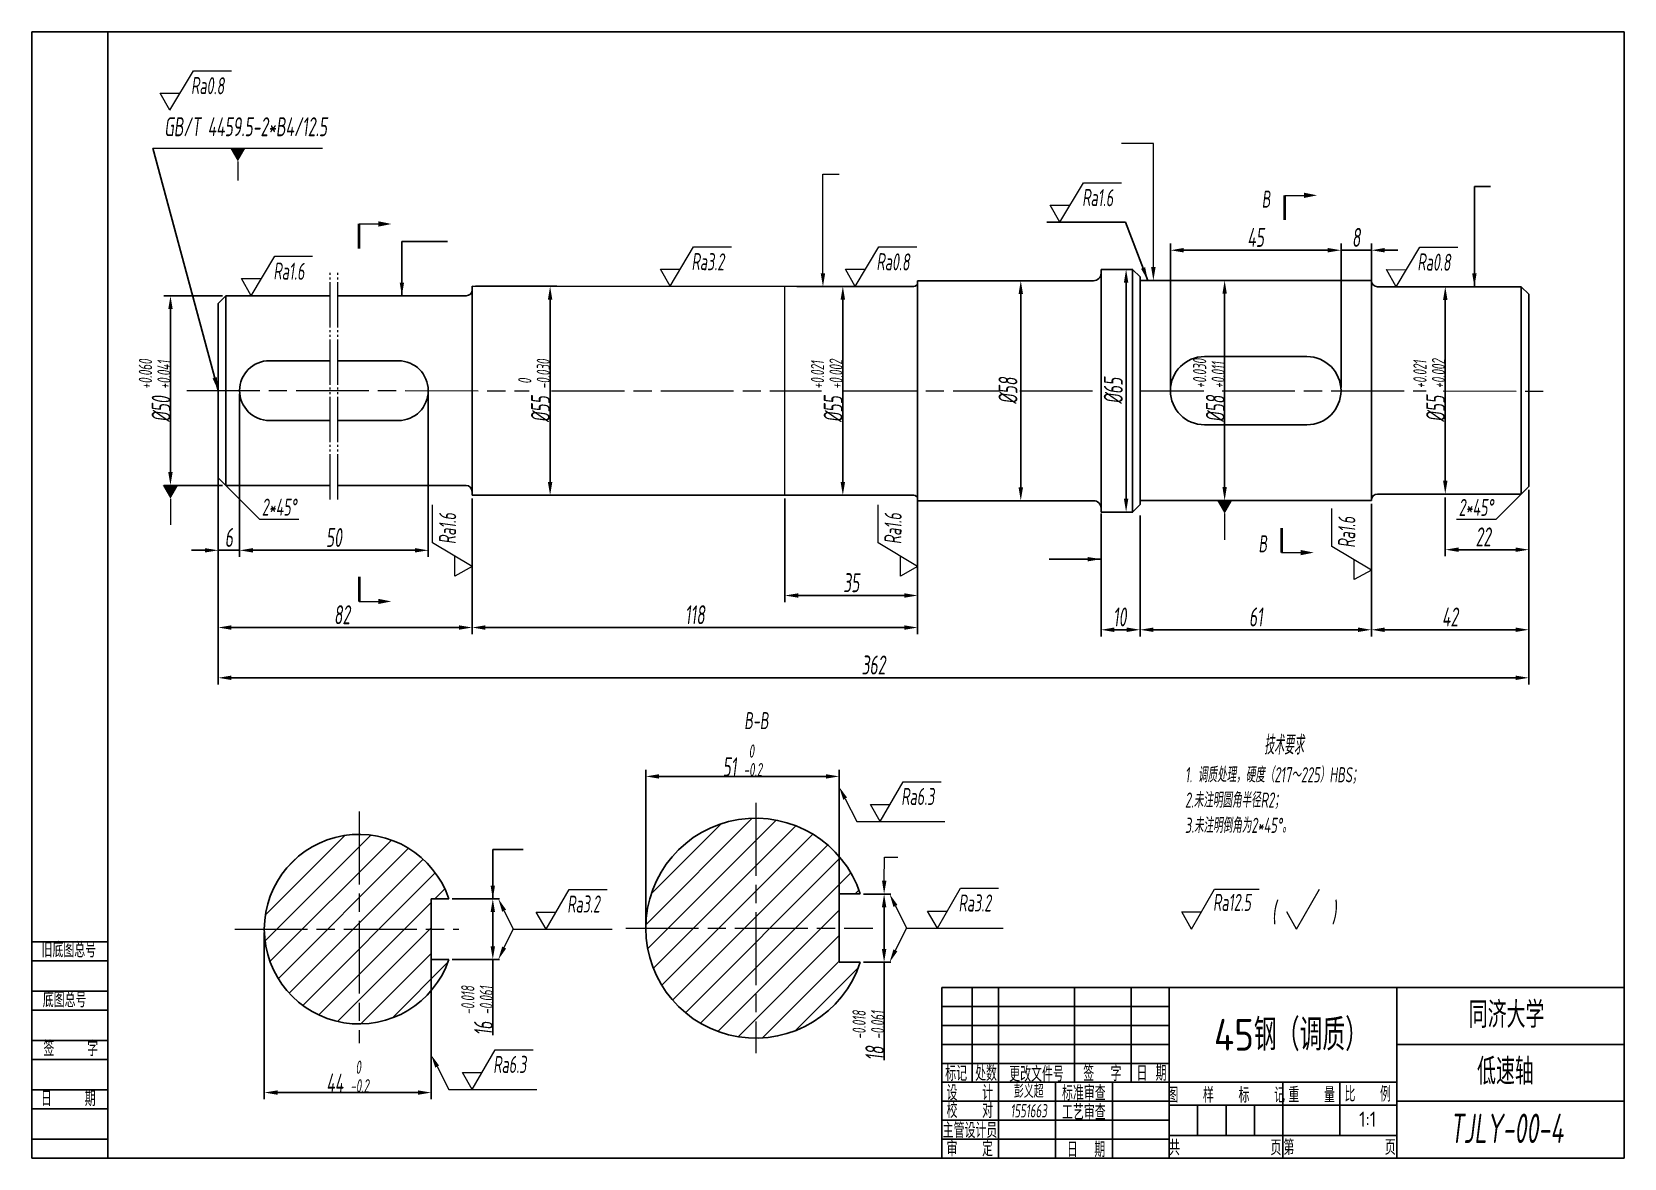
# Model space of a CAD drawing. Extents: x 6161 to 8470, y 661 to 1010.
# Drawn here: x 7540 to 7960, y 708 to 1005 of the extents above; entities that cross this region are included whole.
import ezdxf
from ezdxf.enums import TextEntityAlignment as Align

# ---------------------------------------------------------------- set-up
doc = ezdxf.new("R2010")
doc.units = 0
doc.header["$LTSCALE"] = 0.8
doc.linetypes.add('ACAD_ISO08W100', pattern=[36, 24, -3, 6, -3])
doc.linetypes.add('JIS_09_15', pattern=[18.9, 15, -0.9, 0.6, -0.9, 0.6, -0.9])
doc.layers.get('0').update_dxf_attribs({"linetype": 'CONTINUOUS'})
doc.layers.get('Defpoints').update_dxf_attribs({"linetype": 'CONTINUOUS'})
doc.layers.add('OTH', color=3, linetype='CONTINUOUS')
for name, color, linetype, lineweight in [('zhongxin', 1, 'ACAD_ISO08W100', 9), ('双点画线', 1, 'JIS_09_15', 9), ('标注', 5, 'CONTINUOUS', 9), ('粗实线', 7, 'CONTINUOUS', 25), ('细实线 波浪线', 3, 'CONTINUOUS', 9)]:
    doc.layers.add(name, color=color, linetype=linetype, lineweight=lineweight)
doc.styles.get("Standard").update_dxf_attribs({"font": 'gbenor.shx', "width": 0.7, "oblique": 7, "height": 5, "bigfont": 'gbcbig.shx'})
doc.styles.add('工程字', font='gbenor.shx', dxfattribs={"bigfont": 'gbcbig.shx'})
doc.dimstyles.new('GB-35', dxfattribs={"dimtxt": 4.5, "dimasz": 3.5, "dimexe": 1.75, "dimexo": 0.875, "dimgap": 0.875, "dimtad": 1, "dimdsep": 46, "dimtxsty": 'Standard', "dimcen": 3.5, "dimadec": 0, "dimazin": 0, "dimtfac": 0.7, "dimtmove": 0, "dimatfit": 3, "dimfxl": 1, "dimtzin": 0, "dimarcsym": 0})

# ---------------------------------------------------------------- blocks, each defined once
blk = doc.blocks.new('*D14')
at = {"layer": 'Defpoints', "color": 0, "transparency": 16777216}
for p in [(7589.13, 887.38), (7656.13, 882.78), (7656.13, 847.9)]:
    blk.add_point(p, dxfattribs=at)
at = {"layer": '标注', "color": 0, "lineweight": -2, "transparency": 16777216}
for p, q in [((7589.13, 886.5), (7589.13, 846.15)), ((7656.13, 881.9), (7656.13, 846.15)), ((7592.63, 847.9), (7652.63, 847.9))]:
    blk.add_line(p, q, dxfattribs=at)
at = {"layer": '标注', "color": 0, "transparency": 16777216}
for points in [[(7592.63, 848.48), (7592.63, 847.31), (7589.13, 847.9)], [(7652.63, 848.48), (7652.63, 847.31), (7656.13, 847.9)]]:
    blk.add_solid(points, dxfattribs=at)
at = {"layer": '标注', "color": 0, "transparency": 16777216, "insert": (7621.82, 851.27), "char_height": 5, "attachment_point": 5}
blk.add_mtext('82', dxfattribs=at)
blk = doc.blocks.new('_DotSmall')
at = {"color": 0, "linetype": 'ByBlock', "const_width": 0.5}
blk.add_lwpolyline([(-0.0625, 0, 1), (0.0625, 0, 1)], format="xyb", close=True, dxfattribs=at)
blk = doc.blocks.new('*D15')
at = {"layer": 'Defpoints', "color": 0, "transparency": 16777216}
for p in [(7656.13, 882.78), (7773.64, 882.77), (7773.64, 847.9)]:
    blk.add_point(p, dxfattribs=at)
at = {"layer": '标注', "color": 0, "lineweight": -2, "transparency": 16777216}
for p, q in [((7656.13, 881.9), (7656.13, 846.15)), ((7773.64, 881.89), (7773.64, 846.15)), ((7659.63, 847.9), (7770.14, 847.9))]:
    blk.add_line(p, q, dxfattribs=at)
at = {"layer": '标注', "color": 0, "transparency": 16777216}
for points in [[(7659.63, 848.48), (7659.63, 847.31), (7656.13, 847.9)], [(7770.14, 848.48), (7770.14, 847.31), (7773.64, 847.9)]]:
    blk.add_solid(points, dxfattribs=at)
at = {"layer": '标注', "color": 0, "transparency": 16777216, "insert": (7714.88, 851.27), "char_height": 5, "attachment_point": 5}
blk.add_mtext('118', dxfattribs=at)
blk = doc.blocks.new('*D16')
at = {"layer": 'Defpoints', "color": 0, "transparency": 16777216}
for p in [(7594.78, 910.38), (7644.55, 910.33), (7644.55, 868.26)]:
    blk.add_point(p, dxfattribs=at)
at = {"layer": '标注', "color": 0, "lineweight": -2, "transparency": 16777216}
for p, q in [((7594.78, 909.5), (7594.78, 866.51)), ((7644.55, 909.46), (7644.55, 866.51)), ((7598.28, 868.26), (7641.05, 868.26))]:
    blk.add_line(p, q, dxfattribs=at)
at = {"layer": '标注', "color": 0, "transparency": 16777216}
for points in [[(7598.28, 868.84), (7598.28, 867.68), (7594.78, 868.26)], [(7641.05, 868.84), (7641.05, 867.68), (7644.55, 868.26)]]:
    blk.add_solid(points, dxfattribs=at)
at = {"layer": '标注', "color": 0, "transparency": 16777216, "insert": (7619.67, 871.64), "char_height": 5, "attachment_point": 5}
blk.add_mtext('50', dxfattribs=at)
blk = doc.blocks.new('*D17')
at = {"layer": 'Defpoints', "color": 0, "transparency": 16777216}
for p in [(7589.13, 910.38), (7594.78, 910.38), (7594.78, 868.26)]:
    blk.add_point(p, dxfattribs=at)
at = {"layer": '标注', "color": 0, "lineweight": -2, "transparency": 16777216}
for p, q in [((7589.13, 909.51), (7589.13, 866.51)), ((7594.78, 909.5), (7594.78, 866.51)), ((7585.63, 868.26), (7582.13, 868.26)), ((7589.13, 868.26), (7594.78, 868.26)), ((7598.28, 868.26), (7601.78, 868.26))]:
    blk.add_line(p, q, dxfattribs=at)
at = {"layer": '标注', "color": 0, "transparency": 16777216}
for points in [[(7585.63, 868.84), (7585.63, 867.68), (7589.13, 868.26)], [(7598.28, 868.84), (7598.28, 867.68), (7594.78, 868.26)]]:
    blk.add_solid(points, dxfattribs=at)
at = {"layer": '标注', "color": 0, "transparency": 16777216, "insert": (7591.96, 871.64), "char_height": 5, "attachment_point": 5}
blk.add_mtext('6', dxfattribs=at)
blk = doc.blocks.new('*D18')
at = {"layer": 'Defpoints', "color": 0, "transparency": 16777216}
for p in [(7738.64, 882.77), (7773.64, 882.77), (7773.64, 856.34)]:
    blk.add_point(p, dxfattribs=at)
at = {"layer": '标注', "color": 0, "lineweight": -2, "transparency": 16777216}
for p, q in [((7738.64, 881.89), (7738.64, 854.59)), ((7773.64, 881.89), (7773.64, 854.59)), ((7742.14, 856.34), (7770.14, 856.34))]:
    blk.add_line(p, q, dxfattribs=at)
at = {"layer": '标注', "color": 0, "transparency": 16777216}
for points in [[(7742.14, 856.93), (7742.14, 855.76), (7738.64, 856.34)], [(7770.14, 856.93), (7770.14, 855.76), (7773.64, 856.34)]]:
    blk.add_solid(points, dxfattribs=at)
at = {"layer": '标注', "color": 0, "transparency": 16777216, "insert": (7756.14, 859.72), "char_height": 5, "attachment_point": 5}
blk.add_mtext('35', dxfattribs=at)
blk = doc.blocks.new('*D19')
at = {"layer": 'Defpoints', "color": 0, "transparency": 16777216}
for p in [(7934.86, 884.77), (7893.31, 881.43), (7893.31, 847.31)]:
    blk.add_point(p, dxfattribs=at)
at = {"layer": '标注', "color": 0, "lineweight": -2, "transparency": 16777216}
for p, q in [((7934.86, 883.89), (7934.86, 845.56)), ((7893.31, 880.56), (7893.31, 845.56)), ((7931.36, 847.31), (7896.81, 847.31))]:
    blk.add_line(p, q, dxfattribs=at)
at = {"layer": '标注', "color": 0, "transparency": 16777216}
for points in [[(7896.81, 847.9), (7896.81, 846.73), (7893.31, 847.31)], [(7931.36, 847.9), (7931.36, 846.73), (7934.86, 847.31)]]:
    blk.add_solid(points, dxfattribs=at)
at = {"layer": '标注', "color": 0, "transparency": 16777216, "insert": (7914.08, 850.69), "char_height": 5, "attachment_point": 5}
blk.add_mtext('42', dxfattribs=at)
blk = doc.blocks.new('*D20')
at = {"layer": 'Defpoints', "color": 0, "transparency": 16777216}
for p in [(7912.81, 883.1), (7934.86, 885.1), (7934.86, 868.43)]:
    blk.add_point(p, dxfattribs=at)
at = {"layer": '标注', "color": 0, "lineweight": -2, "transparency": 16777216}
for p, q in [((7912.81, 882.23), (7912.81, 866.68)), ((7934.86, 884.23), (7934.86, 866.68)), ((7916.31, 868.43), (7931.36, 868.43))]:
    blk.add_line(p, q, dxfattribs=at)
at = {"layer": '标注', "color": 0, "transparency": 16777216}
for points in [[(7916.31, 869.01), (7916.31, 867.85), (7912.81, 868.43)], [(7931.36, 869.01), (7931.36, 867.85), (7934.86, 868.43)]]:
    blk.add_solid(points, dxfattribs=at)
at = {"layer": '标注', "color": 0, "transparency": 16777216, "insert": (7922.83, 871.8), "char_height": 5, "attachment_point": 5}
blk.add_mtext('22', dxfattribs=at)
blk = doc.blocks.new('*D21')
at = {"layer": 'Defpoints', "color": 0, "transparency": 16777216}
for p in [(7832.31, 878.35), (7893.31, 864.51), (7832.31, 847.31)]:
    blk.add_point(p, dxfattribs=at)
at = {"layer": '标注', "color": 0, "lineweight": -2, "transparency": 16777216}
for p, q in [((7832.31, 877.48), (7832.31, 845.56)), ((7893.31, 863.63), (7893.31, 845.56)), ((7889.81, 847.31), (7835.81, 847.31))]:
    blk.add_line(p, q, dxfattribs=at)
at = {"layer": '标注', "color": 0, "transparency": 16777216}
for points in [[(7835.81, 847.9), (7835.81, 846.73), (7832.31, 847.31)], [(7889.81, 847.9), (7889.81, 846.73), (7893.31, 847.31)]]:
    blk.add_solid(points, dxfattribs=at)
at = {"layer": '标注', "color": 0, "transparency": 16777216, "insert": (7862.85, 850.69), "char_height": 5, "attachment_point": 5}
blk.add_mtext('61', dxfattribs=at)
blk = doc.blocks.new('*D22')
at = {"layer": 'Defpoints', "color": 0, "transparency": 16777216}
for p in [(7822, 878.85), (7832.31, 878.35), (7832.31, 847.31)]:
    blk.add_point(p, dxfattribs=at)
at = {"layer": '标注', "color": 0, "lineweight": -2, "transparency": 16777216}
for p, q in [((7822, 877.98), (7822, 845.56)), ((7832.31, 877.48), (7832.31, 845.56)), ((7825.5, 847.31), (7828.81, 847.31))]:
    blk.add_line(p, q, dxfattribs=at)
at = {"layer": '标注', "color": 0, "transparency": 16777216}
for points in [[(7825.5, 847.9), (7825.5, 846.73), (7822, 847.31)], [(7828.81, 847.9), (7828.81, 846.73), (7832.31, 847.31)]]:
    blk.add_solid(points, dxfattribs=at)
at = {"layer": '标注', "color": 0, "transparency": 16777216, "insert": (7826.95, 850.69), "char_height": 5, "attachment_point": 5}
blk.add_mtext('10', dxfattribs=at)
blk = doc.blocks.new('*D23')
at = {"layer": 'Defpoints', "color": 0, "transparency": 16777216}
for p in [(7589.13, 887.38), (7934.86, 862.76), (7934.86, 834.64)]:
    blk.add_point(p, dxfattribs=at)
at = {"layer": '标注', "color": 0, "lineweight": -2, "transparency": 16777216}
for p, q in [((7589.13, 886.5), (7589.13, 832.89)), ((7934.86, 861.88), (7934.86, 832.89)), ((7592.63, 834.64), (7931.36, 834.64))]:
    blk.add_line(p, q, dxfattribs=at)
at = {"layer": '标注', "color": 0, "transparency": 16777216}
for points in [[(7592.63, 835.23), (7592.63, 834.06), (7589.13, 834.64)], [(7931.36, 835.23), (7931.36, 834.06), (7934.86, 834.64)]]:
    blk.add_solid(points, dxfattribs=at)
at = {"layer": '标注', "color": 0, "transparency": 16777216, "insert": (7761.99, 838.02), "char_height": 5, "attachment_point": 5}
blk.add_mtext('362', dxfattribs=at)
blk = doc.blocks.new('*D24')
at = {"layer": 'Defpoints', "color": 0, "transparency": 16777216}
for p in [(7885.31, 947.39), (7885.31, 910.28), (7893.31, 910.28)]:
    blk.add_point(p, dxfattribs=at)
at = {"layer": '标注', "color": 0, "lineweight": -2, "transparency": 16777216}
for p, q in [((7881.81, 947.39), (7878.31, 947.39)), ((7885.31, 911.16), (7885.31, 949.14)), ((7893.31, 947.39), (7885.31, 947.39)), ((7893.31, 911.16), (7893.31, 949.14)), ((7896.81, 947.39), (7900.31, 947.39))]:
    blk.add_line(p, q, dxfattribs=at)
at = {"layer": '标注', "color": 0, "transparency": 16777216}
for points in [[(7881.81, 947.98), (7881.81, 946.81), (7885.31, 947.39)], [(7896.81, 947.98), (7896.81, 946.81), (7893.31, 947.39)]]:
    blk.add_solid(points, dxfattribs=at)
at = {"layer": '标注', "color": 0, "transparency": 16777216, "insert": (7889.31, 950.77), "char_height": 5, "attachment_point": 5}
blk.add_mtext('8', dxfattribs=at)
blk = doc.blocks.new('*D25')
at = {"layer": 'Defpoints', "color": 0, "transparency": 16777216}
for p in [(7840.31, 947.39), (7840.31, 910.3), (7885.31, 910.35)]:
    blk.add_point(p, dxfattribs=at)
at = {"layer": '标注', "color": 0, "lineweight": -2, "transparency": 16777216}
for p, q in [((7840.31, 911.17), (7840.31, 949.14)), ((7881.81, 947.39), (7843.81, 947.39)), ((7885.31, 911.23), (7885.31, 949.14))]:
    blk.add_line(p, q, dxfattribs=at)
at = {"layer": '标注', "color": 0, "transparency": 16777216}
for points in [[(7843.81, 947.98), (7843.81, 946.81), (7840.31, 947.39)], [(7881.81, 947.98), (7881.81, 946.81), (7885.31, 947.39)]]:
    blk.add_solid(points, dxfattribs=at)
at = {"layer": '标注', "color": 0, "transparency": 16777216, "insert": (7862.81, 950.77), "char_height": 5, "attachment_point": 5}
blk.add_mtext('45', dxfattribs=at)
blk = doc.blocks.new('*D26')
at = {"layer": 'Defpoints', "color": 0, "transparency": 16777216}
for p in [(7591.13, 935.38), (7576.55, 885.38), (7591.13, 885.38)]:
    blk.add_point(p, dxfattribs=at)
at = {"layer": '标注', "color": 0, "lineweight": -2, "transparency": 16777216}
for p, q in [((7590.26, 935.38), (7574.8, 935.38)), ((7576.55, 931.88), (7576.55, 888.88)), ((7590.26, 885.38), (7574.8, 885.38))]:
    blk.add_line(p, q, dxfattribs=at)
at = {"layer": '标注', "color": 0, "transparency": 16777216}
for points in [[(7575.97, 931.88), (7577.13, 931.88), (7576.55, 935.38)], [(7575.97, 888.88), (7577.13, 888.88), (7576.55, 885.38)]]:
    blk.add_solid(points, dxfattribs=at)
at = {"layer": '标注', "color": 0, "transparency": 16777216, "insert": (7572.4, 910.38), "char_height": 5, "attachment_point": 5, "rotation": 90}
blk.add_mtext('%%C50 {\\H0.7x;\\S+0.060^ +0.041;}', dxfattribs=at)
blk = doc.blocks.new('*D27')
at = {"layer": 'Defpoints', "color": 0, "transparency": 16777216}
for p in [(7656.13, 937.9), (7656.13, 882.77), (7676.69, 882.77)]:
    blk.add_point(p, dxfattribs=at)
at = {"layer": '标注', "color": 0, "lineweight": -2, "transparency": 16777216}
for p, q in [((7657.01, 937.9), (7678.44, 937.9)), ((7676.69, 934.4), (7676.69, 886.27)), ((7657, 882.77), (7678.44, 882.77))]:
    blk.add_line(p, q, dxfattribs=at)
at = {"layer": '标注', "color": 0, "transparency": 16777216}
for points in [[(7676.11, 934.4), (7677.27, 934.4), (7676.69, 937.9)], [(7676.11, 886.27), (7677.27, 886.27), (7676.69, 882.77)]]:
    blk.add_solid(points, dxfattribs=at)
at = {"layer": '标注', "color": 0, "transparency": 16777216, "insert": (7672.47, 910.33), "char_height": 5, "attachment_point": 5, "rotation": 90}
blk.add_mtext('%%C55 {\\H0.7x;\\S 0^ -0.030;}', dxfattribs=at)
blk = doc.blocks.new('*D28')
at = {"layer": 'Defpoints', "color": 0, "transparency": 16777216}
for p in [(7757.18, 937.85), (7753.9, 882.77), (7757.18, 882.77)]:
    blk.add_point(p, dxfattribs=at)
at = {"layer": '标注', "color": 0, "lineweight": -2, "transparency": 16777216}
for p, q in [((7756.31, 937.85), (7752.15, 937.85)), ((7753.9, 934.35), (7753.9, 886.27)), ((7756.31, 882.77), (7752.15, 882.77))]:
    blk.add_line(p, q, dxfattribs=at)
at = {"layer": '标注', "color": 0, "transparency": 16777216}
for points in [[(7753.32, 934.35), (7754.49, 934.35), (7753.9, 937.85)], [(7753.32, 886.27), (7754.49, 886.27), (7753.9, 882.77)]]:
    blk.add_solid(points, dxfattribs=at)
at = {"layer": '标注', "color": 0, "transparency": 16777216, "insert": (7749.67, 910.31), "char_height": 5, "attachment_point": 5, "rotation": 90}
blk.add_mtext('%%C55 {\\H0.7x;\\S+0.021^ +0.002;}', dxfattribs=at)
blk = doc.blocks.new('*D29')
at = {"layer": 'Defpoints', "color": 0, "transparency": 16777216}
for p in [(7796.82, 939.35), (7799.81, 881.35), (7800.84, 881.35)]:
    blk.add_point(p, dxfattribs=at)
at = {"layer": '标注', "color": 0, "lineweight": -2, "transparency": 16777216}
for p, q in [((7797.69, 939.35), (7802.59, 939.35)), ((7800.84, 935.85), (7800.84, 884.85)), ((7800.69, 881.35), (7802.59, 881.35))]:
    blk.add_line(p, q, dxfattribs=at)
at = {"layer": '标注', "color": 0, "transparency": 16777216}
for points in [[(7800.26, 935.85), (7801.43, 935.85), (7800.84, 939.35)], [(7800.26, 884.85), (7801.43, 884.85), (7800.84, 881.35)]]:
    blk.add_solid(points, dxfattribs=at)
at = {"layer": '标注', "color": 0, "transparency": 16777216, "insert": (7797.47, 910.35), "char_height": 5, "attachment_point": 5, "rotation": 90}
blk.add_mtext('%%C58', dxfattribs=at)
blk = doc.blocks.new('*D30')
at = {"layer": 'Defpoints', "color": 0, "transparency": 16777216}
for p in [(7601.31, 768.36), (7645.31, 768.36), (7645.31, 725.27)]:
    blk.add_point(p, dxfattribs=at)
at = {"layer": '标注', "color": 0, "lineweight": -2, "transparency": 16777216}
for p, q in [((7601.31, 767.48), (7601.31, 723.52)), ((7645.31, 767.48), (7645.31, 723.52)), ((7604.81, 725.27), (7641.81, 725.27))]:
    blk.add_line(p, q, dxfattribs=at)
at = {"layer": '标注', "color": 0, "transparency": 16777216}
for points in [[(7604.81, 725.85), (7604.81, 724.69), (7601.31, 725.27)], [(7641.81, 725.85), (7641.81, 724.69), (7645.31, 725.27)]]:
    blk.add_solid(points, dxfattribs=at)
at = {"layer": '标注', "color": 0, "transparency": 16777216, "insert": (7623.31, 729.5), "char_height": 5, "attachment_point": 5}
blk.add_mtext('44 {\\H0.7x;\\S 0^ -0.2;}', dxfattribs=at)
blk = doc.blocks.new('*D31')
at = {"layer": 'Defpoints', "color": 0, "transparency": 16777216}
for p in [(7650, 776.36), (7650, 760.36), (7661.58, 760.36)]:
    blk.add_point(p, dxfattribs=at)
at = {"layer": '标注', "color": 0, "lineweight": -2, "transparency": 16777216}
for p, q in [((7650.87, 776.36), (7663.33, 776.36)), ((7661.58, 772.86), (7661.58, 763.86)), ((7650.87, 760.36), (7663.33, 760.36)), ((7661.58, 760.36), (7661.58, 740.37))]:
    blk.add_line(p, q, dxfattribs=at)
at = {"layer": '标注', "color": 0, "transparency": 16777216}
for points in [[(7660.99, 772.86), (7662.16, 772.86), (7661.58, 776.36)], [(7660.99, 763.86), (7662.16, 763.86), (7661.58, 760.36)]]:
    blk.add_solid(points, dxfattribs=at)
at = {"layer": '标注', "color": 0, "transparency": 16777216, "insert": (7657.43, 746.86), "char_height": 5, "attachment_point": 5, "rotation": 90}
blk.add_mtext('16 {\\H0.7x;\\S-0.018^ -0.061;}', dxfattribs=at)
blk = doc.blocks.new('_DatumFilled')
at = {"color": 0, "linetype": 'ByBlock'}
blk.add_solid([(0, 0.58), (-1, 0), (0, -0.58)], dxfattribs=at)
blk = doc.blocks.new('*D32')
at = {"layer": 'Defpoints', "color": 0, "transparency": 16777216}
for p in [(7862.81, 939.43), (7854.61, 881.43), (7862.81, 881.43)]:
    blk.add_point(p, dxfattribs=at)
at = {"layer": '标注', "color": 0, "lineweight": -2, "transparency": 16777216}
for p, q in [((7861.93, 939.43), (7852.86, 939.43)), ((7854.61, 935.93), (7854.61, 884.93)), ((7861.93, 881.43), (7852.86, 881.43))]:
    blk.add_line(p, q, dxfattribs=at)
at = {"layer": '标注', "color": 0, "transparency": 16777216}
for points in [[(7854.03, 935.93), (7855.19, 935.93), (7854.61, 939.43)], [(7854.03, 884.93), (7855.19, 884.93), (7854.61, 881.43)]]:
    blk.add_solid(points, dxfattribs=at)
at = {"layer": '标注', "color": 0, "transparency": 16777216, "insert": (7850.47, 910.43), "char_height": 5, "attachment_point": 5, "rotation": 90}
blk.add_mtext('%%C58 {\\H0.7x;\\S+0.030^ +0.011;}', dxfattribs=at)
blk = doc.blocks.new('*D33')
at = {"layer": 'Defpoints', "color": 0, "transparency": 16777216}
for p in [(7752.93, 808.64), (7701.93, 768.63), (7752.93, 768.63)]:
    blk.add_point(p, dxfattribs=at)
at = {"layer": '标注', "color": 0, "lineweight": -2, "transparency": 16777216}
for p, q in [((7701.93, 769.51), (7701.93, 810.39)), ((7705.43, 808.64), (7749.43, 808.64)), ((7752.93, 769.51), (7752.93, 810.39))]:
    blk.add_line(p, q, dxfattribs=at)
at = {"layer": '标注', "color": 0, "transparency": 16777216}
for points in [[(7705.43, 809.22), (7705.43, 808.06), (7701.93, 808.64)], [(7749.43, 809.22), (7749.43, 808.06), (7752.93, 808.64)]]:
    blk.add_solid(points, dxfattribs=at)
at = {"layer": '标注', "color": 0, "transparency": 16777216, "insert": (7727.43, 812.87), "char_height": 5, "attachment_point": 5}
blk.add_mtext('51 {\\H0.7x;\\S 0^ -0.2;}', dxfattribs=at)
blk = doc.blocks.new('*D34')
at = {"layer": 'Defpoints', "color": 0, "transparency": 16777216}
for p in [(7758.5, 777.63), (7758.5, 759.63), (7764.79, 759.63)]:
    blk.add_point(p, dxfattribs=at)
at = {"layer": '标注', "color": 0, "lineweight": -2, "transparency": 16777216}
for p, q in [((7759.37, 777.63), (7766.54, 777.63)), ((7764.79, 774.13), (7764.79, 763.13)), ((7759.37, 759.63), (7766.54, 759.63)), ((7764.79, 759.63), (7764.79, 733.82))]:
    blk.add_line(p, q, dxfattribs=at)
at = {"layer": '标注', "color": 0, "transparency": 16777216}
for points in [[(7764.2, 774.13), (7765.37, 774.13), (7764.79, 777.63)], [(7764.2, 763.13), (7765.37, 763.13), (7764.79, 759.63)]]:
    blk.add_solid(points, dxfattribs=at)
at = {"layer": '标注', "color": 0, "transparency": 16777216, "insert": (7760.64, 740.31), "char_height": 5, "attachment_point": 5, "rotation": 90}
blk.add_mtext('18 {\\H0.7x;\\S-0.018^ -0.061;}', dxfattribs=at)
blk = doc.blocks.new('*D35')
at = {"layer": 'Defpoints', "color": 0, "transparency": 16777216}
for p in [(7828.43, 942.35), (7828.43, 878.35), (7828.62, 878.35)]:
    blk.add_point(p, dxfattribs=at)
at = {"layer": '标注', "color": 0, "lineweight": -2, "transparency": 16777216}
for p, q in [((7829.31, 942.35), (7830.37, 942.35)), ((7828.62, 938.85), (7828.62, 881.85)), ((7829.31, 878.35), (7830.37, 878.35))]:
    blk.add_line(p, q, dxfattribs=at)
at = {"layer": '标注', "color": 0, "transparency": 16777216}
for points in [[(7828.04, 938.85), (7829.21, 938.85), (7828.62, 942.35)], [(7828.04, 881.85), (7829.21, 881.85), (7828.62, 878.35)]]:
    blk.add_solid(points, dxfattribs=at)
at = {"layer": '标注', "color": 0, "transparency": 16777216, "insert": (7825.25, 910.35), "char_height": 5, "attachment_point": 5, "rotation": 90}
blk.add_mtext('%%C65', dxfattribs=at)
blk = doc.blocks.new('*D36')
at = {"layer": 'Defpoints', "color": 0, "transparency": 16777216}
for p in [(7912.81, 937.77), (7913.88, 937.77), (7913.88, 883.1)]:
    blk.add_point(p, dxfattribs=at)
at = {"layer": '标注', "color": 0, "lineweight": -2, "transparency": 16777216}
for p, q in [((7913.01, 937.77), (7911.06, 937.77)), ((7912.81, 886.6), (7912.81, 934.27)), ((7913.01, 883.1), (7911.06, 883.1))]:
    blk.add_line(p, q, dxfattribs=at)
at = {"layer": '标注', "color": 0, "transparency": 16777216}
for points in [[(7912.22, 934.27), (7913.39, 934.27), (7912.81, 937.77)], [(7912.22, 886.6), (7913.39, 886.6), (7912.81, 883.1)]]:
    blk.add_solid(points, dxfattribs=at)
at = {"layer": '标注', "color": 0, "transparency": 16777216, "insert": (7908.58, 910.43), "char_height": 5, "attachment_point": 5, "rotation": 90}
blk.add_mtext('%%C55 {\\H0.7x;\\S+0.021^ +0.002;}', dxfattribs=at)

msp = doc.modelspace()

# ---------------------------------------------------------------- hatches: boundary and pattern name
at = {"layer": '细实线 波浪线'}
h = msp.add_hatch(dxfattribs=at)
h.set_pattern_fill('ANSI31', color=256, scale=1.5)
h.set_pattern_definition([(45, (-4.5726, 0.2746), (-3.367596, 3.367596), [])])
h.paths.add_polyline_path([(7730.93, 797.634, 0.4142136), (7701.93, 768.634), (7730.93, 768.634)])
h.paths.add_polyline_path([(7730.93, 797.634), (7730.93, 768.634), (7752.93, 768.634), (7752.93, 777.634), (7758.498, 777.634, 0.3245338)])
h.paths.add_polyline_path([(7730.93, 768.634), (7701.93, 768.634, 0.4142136), (7730.93, 739.634)])
h.paths.add_polyline_path([(7758.498, 759.634), (7752.93, 759.634), (7752.93, 768.634), (7730.93, 768.634), (7730.93, 739.634, 0.3245338)])
h = msp.add_hatch(dxfattribs=at)
h.set_pattern_fill('ANSI31', color=256, scale=1.5)
h.paths.add_polyline_path([(7626.312, 793.36, 0.4142136), (7601.312, 768.36), (7626.312, 768.36)])
h.paths.add_polyline_path([(7626.312, 793.36), (7626.312, 768.36), (7645.312, 768.36), (7645.312, 776.36), (7649.997, 776.36, 0.3217248)])
h.paths.add_polyline_path([(7626.312, 768.36), (7601.312, 768.36, 0.4142136), (7626.312, 743.36)])
h.paths.add_polyline_path([(7645.312, 768.36), (7626.312, 768.36), (7626.312, 743.36, 0.3217248), (7649.997, 760.36), (7645.312, 760.36)])

# ---------------------------------------------------------------- linework, layer by layer
at = {"color": 18, "true_color": 0x000000}
for p in [(7559.99, 1004.979), (7559.99, 956.479)]:
    msp.add_line(p, (7559.99, 708.217), dxfattribs=at)
at = {"layer": 'OTH', "color": 18, "true_color": 0x000000}
for p, q in [((7539.99, 764.979), (7559.99, 764.979)), ((7539.99, 759.979), (7559.99, 759.979)), ((7539.99, 751.979), (7559.99, 751.979)), ((7959.99, 752.979), (7779.99, 752.979)), ((7779.99, 707.979), (7779.99, 752.979)), ((7779.99, 707.979), (7779.99, 752.979)), ((7779.99, 752.979), (7779.99, 707.979)), ((7787.99, 752.979), (7787.99, 727.979)), ((7794.99, 727.979), (7794.99, 752.979)), ((7814.99, 752.979), (7814.99, 727.979)), ((7829.99, 752.979), (7829.99, 727.979)), ((7839.99, 752.979), (7839.99, 707.979)), ((7899.99, 752.979), (7899.99, 707.979)), ((7839.99, 747.979), (7779.99, 747.979)), ((7539.99, 746.979), (7559.99, 746.979)), ((7839.99, 742.979), (7779.99, 742.979)), ((7539.99, 738.979), (7559.99, 738.979)), ((7839.99, 737.979), (7779.99, 737.979)), ((7899.99, 737.979), (7959.99, 737.979)), ((7539.99, 733.979), (7559.99, 733.979)), ((7839.99, 732.979), (7779.99, 732.979)), ((7899.99, 727.979), (7779.99, 727.979)), ((7794.99, 727.979), (7794.99, 707.979)), ((7809.99, 707.979), (7809.99, 727.979)), ((7824.99, 727.979), (7824.99, 707.979)), ((7869.99, 727.979), (7869.99, 707.979)), ((7884.99, 727.979), (7884.99, 713.979)), ((7539.99, 725.979), (7559.99, 725.979)), ((7839.99, 722.979), (7779.99, 722.979)), ((7899.99, 722.979), (7959.99, 722.979)), ((7539.99, 720.979), (7559.99, 720.979)), ((7839.99, 721.979), (7899.99, 721.979)), ((7847.49, 721.979), (7847.49, 713.979)), ((7854.99, 721.979), (7854.99, 713.979)), ((7862.49, 721.979), (7862.49, 713.979)), ((7839.99, 717.979), (7779.99, 717.979)), ((7539.99, 712.979), (7559.99, 712.979)), ((7539.99, 712.979), (7559.99, 712.979)), ((7839.99, 712.979), (7779.99, 712.979)), ((7839.99, 713.979), (7899.99, 713.979)), ((7959.99, 707.979), (7779.99, 707.979))]:
    msp.add_line(p, q, dxfattribs=at)
msp.add_lwpolyline([(7539.99, 707.979), (7959.99, 707.979), (7959.99, 1004.979), (7539.99, 1004.979)], close=True, dxfattribs=at)
at = {"layer": 'zhongxin'}
for p, q in [((7580.886, 910.381), (7671.165, 910.353)), ((7677.082, 910.351), (7748.303, 910.328)), ((7754.166, 910.326), (7795.457, 910.313)), ((7800.593, 910.312), (7821.999, 910.305)), ((7832.306, 910.302), (7849.105, 910.296)), ((7853.933, 910.295), (7907.725, 910.278)), ((7912.271, 910.276), (7939.066, 910.268)), ((7626.312, 799.357), (7626.312, 738.313)), ((7730.93, 801.631), (7730.93, 735.637)), ((7696.652, 768.634), (7761.851, 768.634)), ((7593.507, 768.36), (7652.613, 768.36))]:
    msp.add_line(p, q, dxfattribs=at)
at = {"layer": '双点画线'}
for p, q in [((7618.667, 881.634), (7618.667, 941.723)), ((7620.667, 881.634), (7620.667, 941.723))]:
    msp.add_line(p, q, dxfattribs=at)
at = {"layer": '标注'}
for p, q in [((7576.399, 984.294), (7582.604, 994.711)), ((7582.604, 994.711), (7592.624, 994.711)), ((7576.399, 984.294), (7573.863, 988.829)), ((7573.863, 988.829), (7579.058, 988.829)), ((7571.945, 974.323), (7616.693, 974.323)), ((7594.319, 970.823), (7594.319, 965.757)), ((7811.171, 954.778), (7817.375, 965.194)), ((7817.375, 965.194), (7827.396, 965.194)), ((7870.49, 961.869), (7875.523, 961.869)), ((7811.171, 954.778), (7808.634, 959.312)), ((7808.634, 959.312), (7813.83, 959.242)), ((7626.363, 954.316), (7631.396, 954.316)), ((7597.837, 935.38), (7604.041, 945.796)), ((7604.041, 945.796), (7614.061, 945.796)), ((7708.344, 937.875), (7714.549, 948.291)), ((7714.549, 948.291), (7724.569, 948.291)), ((7757.183, 937.851), (7763.387, 948.268)), ((7763.387, 948.268), (7773.408, 948.268)), ((7899.872, 937.768), (7906.076, 948.185)), ((7906.076, 948.185), (7916.096, 948.185)), ((7708.344, 937.875), (7705.808, 942.41)), ((7705.808, 942.41), (7711.044, 942.407)), ((7757.183, 937.851), (7754.646, 942.386)), ((7754.646, 942.386), (7759.884, 942.386)), ((7899.872, 937.768), (7897.335, 942.303)), ((7897.335, 942.303), (7902.531, 942.232)), ((7597.837, 935.38), (7595.3, 939.915)), ((7595.3, 939.915), (7600.496, 939.915)), ((7591.13, 885.38), (7600.011, 876.498)), ((7932.856, 883.101), (7926.17, 876.414)), ((7576.552, 881.88), (7576.555, 875.007)), ((7645.713, 870.229), (7645.713, 880.249)), ((7763.22, 870.223), (7763.22, 880.244)), ((7854.613, 877.934), (7854.615, 871.061)), ((7882.89, 869.265), (7882.89, 879.285)), ((7600.011, 876.498), (7610.455, 876.498)), ((7926.17, 876.414), (7915.726, 876.414)), ((7656.129, 864.025), (7645.713, 870.229)), ((7773.636, 864.019), (7763.22, 870.223)), ((7651.595, 861.488), (7651.595, 866.684)), ((7769.102, 861.482), (7769.102, 866.678)), ((7869.619, 867.668), (7874.652, 867.663)), ((7893.306, 863.061), (7882.89, 869.265)), ((7888.771, 860.524), (7888.771, 865.72)), ((7656.129, 864.025), (7651.595, 861.488)), ((7773.636, 864.019), (7769.102, 861.482)), ((7893.306, 863.061), (7888.771, 860.524)), ((7626.312, 854.789), (7631.345, 854.783)), ((7763.789, 796.726), (7769.851, 807.226)), ((7769.851, 807.226), (7779.873, 807.226)), ((7754.521, 802.772), (7757.606, 796.726)), ((7763.789, 796.726), (7761.191, 801.226)), ((7761.191, 801.226), (7766.387, 801.226)), ((7757.606, 796.726), (7780.822, 796.726)), ((7764.825, 781.134), (7764.891, 787.338)), ((7764.891, 787.338), (7768.391, 787.338)), ((7675.631, 768.36), (7681.694, 778.86)), ((7681.694, 778.86), (7691.715, 778.86)), ((7778.842, 768.634), (7784.905, 779.134)), ((7784.905, 779.134), (7794.926, 779.134)), ((7845.896, 768.401), (7851.958, 778.901)), ((7851.958, 778.901), (7863.703, 778.901)), ((7873.606, 768.401), (7879.668, 778.901)), ((7873.606, 768.401), (7879.668, 778.901)), ((7664.57, 773.219), (7666.959, 768.36)), ((7675.631, 768.36), (7673.033, 772.86)), ((7673.033, 772.86), (7678.229, 772.86)), ((7767.781, 774.493), (7770.662, 768.634)), ((7778.842, 768.634), (7776.244, 773.134)), ((7776.244, 773.134), (7781.44, 773.134)), ((7845.896, 768.401), (7843.298, 772.901)), ((7843.298, 772.901), (7848.494, 772.901)), ((7873.606, 768.401), (7871.008, 772.901)), ((7873.606, 768.401), (7871.008, 772.901)), ((7767.781, 762.775), (7770.662, 768.634)), ((7770.662, 768.634), (7796.231, 768.634)), ((7664.57, 763.5), (7666.959, 768.36)), ((7666.959, 768.36), (7693.02, 768.36)), ((7656.171, 726.066), (7662.233, 736.566)), ((7662.233, 736.566), (7672.254, 736.566)), ((7646.902, 732.112), (7649.987, 726.066)), ((7656.171, 726.066), (7653.573, 730.566)), ((7653.573, 730.566), (7658.769, 730.566)), ((7649.987, 726.066), (7673.203, 726.066))]:
    msp.add_line(p, q, dxfattribs=at)
for points in [[(7835.812, 942.934), (7835.812, 975.529), (7827.396, 975.529)], [(7748.652, 941.268), (7748.652, 967.434), (7752.94, 967.434)]]:
    msp.add_lwpolyline(points, dxfattribs=at)
for points in [[(7875.523, 961.869, 1.4, 0, 0), (7878.991, 961.869, 0, 0, 0)], [(7631.396, 954.316, 1.4, 0, 0), (7634.863, 954.316, 0, 0, 0)], [(7874.652, 867.663, 1.4, 0, 0), (7878.119, 867.659, 0, 0, 0)], [(7631.345, 854.783, 1.4, 0, 0), (7634.812, 854.779, 0, 0, 0)]]:
    msp.add_lwpolyline(points, format="xyseb", dxfattribs=at)
for points in [[(7749.236, 941.268), (7748.652, 937.768), (7748.069, 941.268)], [(7836.396, 942.934), (7835.812, 939.434), (7835.229, 942.934)], [(7754.001, 802.507), (7752.93, 805.89), (7755.04, 803.037)], [(7765.408, 781.128), (7764.787, 777.634), (7764.241, 781.14)], [(7767.258, 774.236), (7766.237, 777.634), (7768.305, 774.751)], [(7664.047, 772.961), (7663.026, 776.36), (7665.094, 773.476)], [(7664.047, 763.758), (7663.026, 760.36), (7665.094, 763.243)], [(7767.258, 763.032), (7766.237, 759.634), (7768.305, 762.518)], [(7646.383, 731.847), (7645.312, 735.23), (7647.422, 732.377)]]:
    msp.add_solid(points, dxfattribs=at)
at = {"layer": '粗实线', "lineweight": 40}
for p, q in [((7870.49, 955.417), (7870.49, 961.869)), ((7626.363, 947.864), (7626.363, 954.316)), ((7869.626, 874.12), (7869.619, 867.668)), ((7626.319, 861.241), (7626.312, 854.789))]:
    msp.add_line(p, q, dxfattribs=at)
at = {"layer": '粗实线'}
for p, q in [((7830.306, 942.351), (7821.999, 942.351)), ((7821.999, 941.351), (7821.999, 942.351)), ((7821.999, 878.351), (7821.999, 941.351)), ((7832.306, 940.351), (7830.306, 942.351)), ((7830.306, 942.351), (7830.306, 878.351)), ((7656.133, 937.898), (7656.129, 882.768)), ((7741.729, 937.851), (7656.133, 937.898)), ((7656.133, 936.98), (7656.133, 937.898)), ((7741.729, 937.851), (7772.636, 937.851)), ((7819.999, 939.351), (7773.636, 939.351)), ((7773.636, 939.351), (7773.636, 881.351)), ((7773.636, 938.851), (7773.636, 939.351)), ((7832.306, 940.351), (7832.306, 880.351)), ((7832.306, 939.434), (7893.306, 939.434)), ((7893.306, 939.434), (7893.306, 881.434)), ((7893.306, 939.368), (7893.306, 939.434)), ((7932.856, 937.768), (7894.906, 937.768)), ((7932.856, 937.768), (7912.806, 937.768)), ((7934.856, 935.768), (7932.856, 937.768)), ((7932.856, 937.768), (7932.856, 883.101)), ((7589.13, 933.38), (7591.13, 935.38)), ((7589.133, 933.383), (7589.13, 887.38)), ((7591.133, 935.38), (7591.13, 885.38)), ((7618.667, 935.38), (7591.133, 935.38)), ((7654.533, 935.38), (7620.667, 935.38)), ((7934.856, 935.768), (7934.856, 885.101)), ((7618.667, 918.261), (7602.667, 918.261)), ((7636.667, 918.261), (7620.667, 918.261)), ((7849.306, 919.351), (7876.306, 919.351)), ((7895.306, 910.351), (7895.306, 910.268)), ((7618.667, 902.493), (7602.667, 902.493)), ((7636.667, 902.493), (7620.667, 902.493)), ((7849.306, 901.351), (7876.306, 901.351)), ((7589.13, 887.38), (7591.13, 885.38)), ((7591.13, 885.38), (7618.667, 885.38)), ((7620.667, 885.38), (7654.516, 885.38)), ((7741.729, 882.768), (7656.129, 882.779)), ((7741.729, 882.768), (7772.636, 882.768)), ((7932.856, 883.101), (7894.906, 883.101)), ((7932.856, 883.101), (7934.856, 885.101)), ((7773.636, 881.768), (7773.636, 881.351)), ((7819.999, 881.351), (7773.636, 881.351)), ((7821.999, 879.351), (7821.999, 878.351)), ((7830.306, 878.351), (7821.999, 878.351)), ((7832.306, 880.351), (7830.306, 878.351)), ((7832.306, 881.434), (7893.306, 881.434)), ((7893.306, 881.434), (7893.306, 881.501)), ((7752.93, 777.634), (7758.498, 777.634)), ((7752.93, 777.634), (7752.93, 759.634)), ((7645.312, 776.36), (7645.312, 760.36)), ((7645.312, 776.36), (7649.997, 776.36)), ((7645.312, 760.36), (7649.997, 760.36)), ((7752.93, 759.634), (7758.498, 759.634))]:
    msp.add_line(p, q, dxfattribs=at)
for centre, radius, start, end in [((7819.999, 941.351), 2, 270, 0), ((7654.533, 936.98), 1.6, 270, 359.99643), ((7772.636, 938.851), 1, 270, 360), ((7894.906, 939.368), 1.6, 180, 270), ((7602.667, 910.377), 7.884, 90, 270), ((7636.667, 910.364), 7.884, 270, 90), ((7849.306, 910.351), 9, 90, 270), ((7876.306, 910.351), 9, 270, 90), ((7654.514, 883.78), 1.6, 359.96409, 89.96052), ((7772.636, 881.768), 1, 0, 90), ((7894.906, 881.501), 1.6, 90, 180), ((7819.999, 879.351), 2, 0, 90), ((7730.93, 768.634), 29, 18.08001, 341.91999), ((7626.312, 768.36), 25, 18.66292, 341.33708)]:
    msp.add_arc(centre, radius, start, end, dxfattribs=at)
at = {"layer": '细实线 波浪线'}
msp.add_line((7738.636, 882.77), (7738.636, 937.853), dxfattribs=at)

# ---------------------------------------------------------------- block references
at = {"layer": '标注', "xscale": 3.5, "yscale": 3.5, "zscale": 3.5}
for p, rotation in [((7594.319, 974.323), 90), ((7576.551, 885.38), 90.02073770212948), ((7854.611, 881.434), 90.02073770212948)]:
    msp.add_blockref('_DatumFilled', p, dxfattribs=dict(at, rotation=rotation))

# ---------------------------------------------------------------- texts
at = {"layer": 'OTH', "color": 18, "true_color": 0x000000, "style": '工程字'}
for s, height, p in [('旧底图总号', 4, (7542.548, 760.905)), ('底图总号', 4, (7542.873, 747.742)), ('同济大学', 6.9343, (7919.003, 742.334)), ('45钢（调质）', 8.366, (7851.783, 736.338)), ('签    字', 4, (7543.036, 734.88)), ('低速轴', 6.9343, (7921.181, 727.382)), ('日    期', 4, (7542.384, 721.692))]:
    msp.add_text(s, height=height, dxfattribs=at).set_placement(p)
for s, p in [('标记', (7783.79, 730.525)), ('处数', (7791.676, 730.525)), ('更改文件号', (7804.986, 730.369)), ('签  字', (7822.359, 730.504)), ('日 期', (7835.318, 730.543)), ('设   计', (7787.389, 725.391)), ('标准审查', (7817.472, 725.374)), ('图   样   标   记', (7855.014, 724.809)), ('重   量', (7877.568, 724.865)), ('比   例', (7892.355, 725.073)), ('校   对', (7787.389, 720.767)), ('工艺审查', (7817.472, 720.293)), ('主管设计员', (7787.437, 715.503)), ('审   定', (7787.389, 710.651)), ('日  期', (7818.066, 710.406)), ('共           页', (7854.772, 710.913)), ('第           页', (7884.928, 711.041))]:
    msp.add_text(s, height=4, dxfattribs=at).set_placement(p, align=Align.MIDDLE)
at = {"layer": 'OTH', "color": 18, "true_color": 0x000000, "oblique": 7, "width": 0.7}
msp.add_text('TJLY-00-4', height=7.7345, dxfattribs=at).set_placement((7914.015, 711.971))
at = {"layer": 'OTH', "color": 18, "true_color": 0x000000, "insert": (7890.081, 720.241), "char_height": 4, "attachment_point": 1, "style": '工程字'}
msp.add_mtext_dynamic_manual_height_columns('1:1', width=7.29992, gutter_width=25, heights=[0], dxfattribs=at)
at = {"layer": '标注', "oblique": 7, "width": 0.7}
msp.add_text('(       )', height=5.5, rotation=360, dxfattribs=at).set_placement((7867.045, 770.137))
at = {"layer": '标注', "char_height": 4.5, "attachment_point": 5}
for s, insert, width, rotation in [('Ra0.8', (7586.38, 990.792), 10.55336, 359.22132), ('Ra1.6', (7821.152, 961.275), 19.03324, 359.22132), ('Ra3.2', (7718.325, 944.372), 19.03324, 359.22132), ('Ra0.8', (7767.164, 944.349), 19.03324, 359.22132), ('Ra0.8', (7909.852, 944.266), 19.03324, 359.22132), ('Ra1.6', (7607.818, 941.878), 10.55336, 359.22132), ('Ra1.6', (7649.632, 874.006), 10.55336, 89.22132), ('Ra1.6', (7767.139, 874), 10.55336, 89.22132), ('Ra1.6', (7886.809, 873.042), 10.55336, 89.22132)]:
    msp.add_mtext(s, dxfattribs=dict(at, insert=insert, width=width, rotation=rotation))
at = {"layer": '标注', "attachment_point": 1}
for s, width, insert, char_height in [('GB/T 4459.5-2*B4/12.5', 46.66491, (7574.911, 982.462), 5), ('           技术要求\\P{\\H0.8x;1. 调质处理，硬度（217～225）HBS；\\P2.未注明圆角半径R2；\\P3.未注明倒角为2*45%%D。}', 56.29251, (7844.152, 819.416), 5), ('1551663', 9.45107, (7798.112, 722.217), 3.5)]:
    msp.add_mtext_dynamic_manual_height_columns(s, width=width, gutter_width=25, heights=[0], dxfattribs=dict(at, insert=insert, char_height=char_height))
at = {"layer": '标注', "char_height": 4.5, "attachment_point": 5}
for s, insert in [('2*45%%D', (7605.252, 879.661)), ('2*45%%D', (7920.929, 879.577)), ('Ra6.3', (7773.681, 803.359)), ('Ra3.2', (7685.523, 774.992)), ('Ra3.2', (7788.734, 775.267)), ('Ra12.5', (7856.563, 775.422)), ('Ra6.3', (7666.063, 732.699))]:
    msp.add_mtext(s, dxfattribs=dict(at, insert=insert))
at = {"layer": '标注', "insert": (7799.008, 727.368), "char_height": 3.5, "attachment_point": 1, "style": '工程字'}
msp.add_mtext_dynamic_manual_height_columns('彭义超', width=9.45107, gutter_width=25, heights=[0], dxfattribs=at)
at = {"layer": '粗实线', "char_height": 4.5, "attachment_point": 5}
for s, insert in [('B', (7865.541, 960.861)), ('B', (7864.675, 869.987)), ('B-B', (7731.099, 823.351))]:
    msp.add_mtext(s, dxfattribs=dict(at, insert=insert))

# ---------------------------------------------------------------- dimensions: what is measured, and where the dimension line sits
at = {"layer": '标注'}
for base, p1, p2, picture, middle in [((7840.306, 947.394), (7885.306, 910.351), (7840.306, 910.299), '*D25', (7862.806, 950.769)), ((7885.306, 947.394), (7893.306, 910.282), (7885.306, 910.282), '*D24', (7889.306, 950.769))]:
    dim = msp.add_linear_dim(base=base, p1=p1, p2=p2, dimstyle='GB-35', override={"dimldrblk": 'DotSmall'}, dxfattribs=at)
    dim.commit()
    dim.dimension.update_dxf_attribs({"geometry": picture, "text_midpoint": middle})
dim = msp.add_linear_dim(base=(7828.622, 878.351), p1=(7828.431, 942.351), p2=(7828.431, 878.351), angle=90, text='%%C65', dimstyle='GB-35', dxfattribs=at)
dim.commit()
dim.dimension.update_dxf_attribs({"geometry": '*D35', "text_midpoint": (7828.622, 910.351), "dimtype": 160})
for base, p1, p2, text, override, picture, middle in [((7676.689, 882.768), (7656.133, 937.898), (7656.129, 882.768), '%%C55 {\\H0.7x;\\S 0^ -0.030;}', {"dimldrblk": 'DotSmall'}, '*D27', (7672.472, 910.333)), ((7753.902, 882.768), (7757.183, 937.851), (7757.183, 882.768), '%%C55 {\\H0.7x;\\S+0.021^ +0.002;}', {"dimldrblk": 'DotSmall'}, '*D28', (7749.671, 910.31)), ((7854.611, 881.434), (7862.806, 939.434), (7862.806, 881.434), '%%C<> {\\H0.7x;\\S+0.030^ +0.011;}', {"dimldrblk": 'DatumFilled'}, '*D32', (7850.466, 910.434)), ((7912.806, 937.768), (7913.881, 883.101), (7913.881, 937.768), '%%C<> {\\H0.7x;\\S+0.021^ +0.002;}', {"dimdec": 0, "dimldrblk": 'DotSmall'}, '*D36', (7908.575, 910.434))]:
    dim = msp.add_linear_dim(base=base, p1=p1, p2=p2, angle=90, text=text, dimstyle='GB-35', override=override, dxfattribs=at)
    dim.commit()
    dim.dimension.update_dxf_attribs({"geometry": picture, "text_midpoint": middle})
for base, p1, p2, text, override, picture, middle in [((7800.842, 881.351), (7796.818, 939.351), (7799.812, 881.351), '%%C<>', {"dimldrblk": 'DotSmall'}, '*D29', (7800.842, 910.351)), ((7576.551, 885.38), (7591.133, 935.38), (7591.133, 885.38), '%%C50 {\\H0.7x;\\S+0.060^ +0.041;}', {"dimldrblk": 'DotSmall'}, '*D26', (7576.551, 910.38)), ((7764.787, 759.634), (7758.498, 777.634), (7758.498, 759.634), '<> {\\H0.7x;\\S-0.018^ -0.061;}', {"dimldrblk": 'DatumFilled'}, '*D34', (7764.787, 740.309)), ((7661.576, 760.36), (7649.997, 776.36), (7649.997, 760.36), '<> {\\H0.7x;\\S-0.018^ -0.061;}', {"dimldrblk": 'DotSmall'}, '*D31', (7661.576, 746.863))]:
    dim = msp.add_linear_dim(base=base, p1=p1, p2=p2, angle=90, text=text, dimstyle='GB-35', override=override, dxfattribs=at)
    dim.commit()
    dim.dimension.update_dxf_attribs({"geometry": picture, "text_midpoint": middle, "dimtype": 160})
for base, p1, p2, override, picture, middle in [((7594.783, 868.261), (7589.131, 910.381), (7594.783, 910.377), {"dimdec": 0, "dimldrblk": 'DotSmall'}, '*D17', (7591.957, 868.261)), ((7644.551, 868.261), (7594.783, 910.377), (7644.551, 910.333), {"dimdec": 0, "dimldrblk": 'DotSmall'}, '*D16', (7619.667, 868.261)), ((7773.636, 847.895), (7656.129, 882.779), (7773.636, 882.768), {"dimdec": 0, "dimldrblk": 'DotSmall'}, '*D15', (7714.883, 847.895)), ((7773.636, 856.343), (7738.636, 882.77), (7773.636, 882.768), {"dimdec": 0, "dimldrblk": 'DotSmall'}, '*D18', (7756.136, 856.343)), ((7893.306, 847.312), (7934.856, 884.768), (7893.306, 881.434), {"dimdec": 0, "dimldrblk": 'DotSmall'}, '*D19', (7914.081, 847.312)), ((7934.856, 868.429), (7912.806, 883.101), (7934.856, 885.101), {"dimdec": 0, "dimlunit": 2, "dimldrblk": 'DotSmall'}, '*D20', (7922.831, 868.429)), ((7832.306, 847.312), (7821.999, 878.851), (7832.306, 878.351), {"dimdec": 0, "dimldrblk": 'DotSmall'}, '*D22', (7826.955, 847.312)), ((7832.306, 847.312), (7893.306, 864.51), (7832.306, 878.351), {"dimdec": 0, "dimldrblk": 'DotSmall'}, '*D21', (7862.845, 847.312))]:
    dim = msp.add_linear_dim(base=base, p1=p1, p2=p2, dimstyle='GB-35', override=override, dxfattribs=at)
    dim.commit()
    dim.dimension.update_dxf_attribs({"geometry": picture, "text_midpoint": middle, "dimtype": 160})
for base, p1, p2, text, override, picture, middle in [((7656.129, 847.895), (7589.13, 887.38), (7656.129, 882.779), '82', {"dimldrblk": 'DotSmall'}, '*D14', (7621.823, 847.895)), ((7934.856, 834.643), (7589.13, 887.38), (7934.856, 862.76), '362', {"dimldrblk": 'DotSmall'}, '*D23', (7761.993, 834.643)), ((7752.93, 808.641), (7701.93, 768.634), (7752.93, 768.634), '<> {\\H0.7x;\\S 0^ -0.2;}', {"dimldrblk": 'DatumFilled'}, '*D33', (7727.43, 808.641))]:
    dim = msp.add_linear_dim(base=base, p1=p1, p2=p2, text=text, dimstyle='GB-35', override=override, dxfattribs=at)
    dim.commit()
    dim.dimension.update_dxf_attribs({"geometry": picture, "text_midpoint": middle, "dimtype": 160})
dim = msp.add_linear_dim(base=(7645.312, 725.27), p1=(7601.312, 768.36), p2=(7645.312, 768.36), text='<> {\\H0.7x;\\S 0^ -0.2;}', dimstyle='GB-35', override={"dimldrblk": 'DotSmall'}, dxfattribs=at)
dim.commit()
dim.dimension.update_dxf_attribs({"geometry": '*D30', "text_midpoint": (7623.312, 729.501)})

# ---------------------------------------------------------------- leaders
for points in [[(7589.131, 910.379), (7571.945, 974.323)], [(7920.487, 937.768), (7920.487, 964.242), (7924.775, 964.242)], [(7834.358, 939.434), (7828.464, 954.778), (7807.685, 954.778)], [(7637.6, 935.38), (7637.6, 949.736), (7649.635, 949.736)], [(7821.999, 865.925), (7813.425, 865.925), (7808.317, 865.925)], [(7661.576, 776.36), (7661.576, 789.332), (7669.599, 789.332)]]:
    msp.add_leader(points, dimstyle='GB-35', override={"dimgap": 0.875, "dimtad": 0}, dxfattribs=at)

doc.saveas('drawing.dxf')
